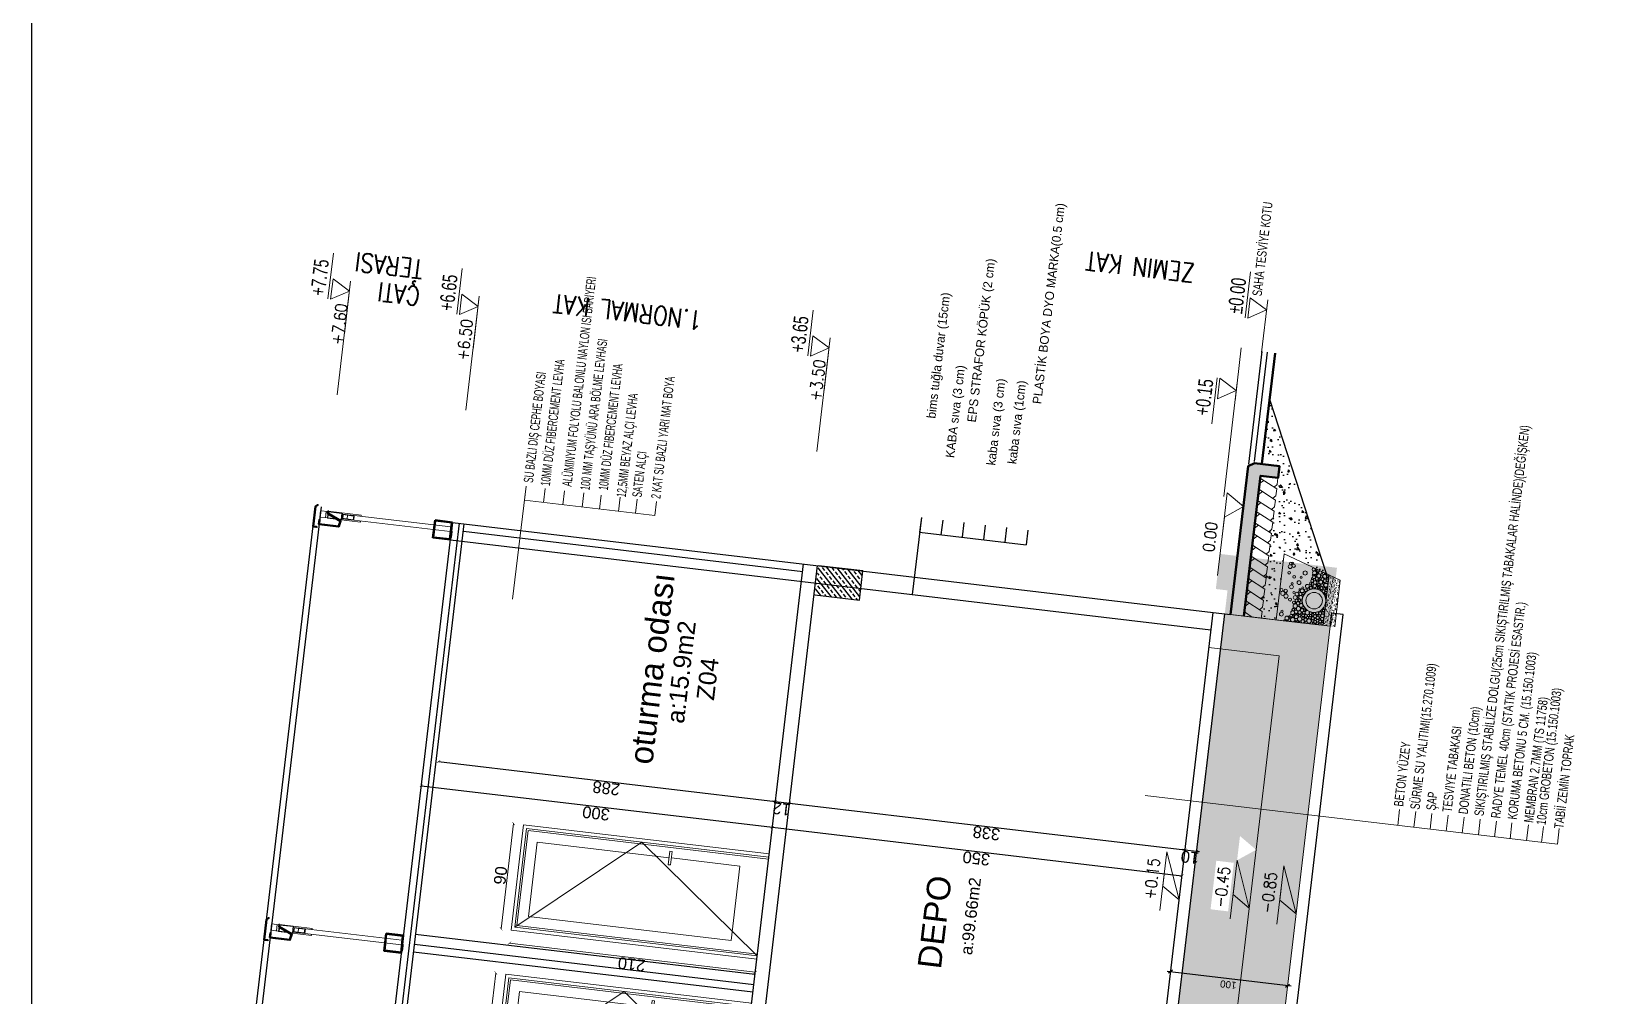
# Model space of a CAD drawing. Header units: centimetres. Extents: x -373760 to 14750, y -122502 to 29584.
# Drawn here: x -342384 to -335725, y -69494 to -65401 of the extents above; entities that cross this region are included whole.
import ezdxf
from ezdxf.enums import TextEntityAlignment as Align

# ---------------------------------------------------------------- set-up
doc = ezdxf.new("R2010")
doc.units = ezdxf.units.CM
for name, color, linetype in [('alan', 7, 'Continuous'), ('ARK_WALL', 1, 'Continuous'), ('CER', 4, 'Continuous'), ('K', 1, 'Continuous'), ('mahal', 7, 'Continuous'), ('Oda', 7, 'Continuous'), ('Standart', 7, 'Continuous'), ('Tarama', 253, 'Continuous'), ('TASYUNU-P', 40, 'Continuous')]:
    doc.layers.add(name, color=color, linetype=linetype)
for name, color, linetype, lineweight in [('BB_Gorunus_020', 32, 'Continuous', 30), ('BB_Yazı_malzeme_DOSEME-Laminat', 7, 'Continuous', 15), ('BB_Yazı_malzeme_DOSEME-Mermer', 30, 'Continuous', 15), ('BLOKAJ', 1, 'Continuous', 9), ('DETAIL2', 1, 'Continuous', 20), ('duvar', 10, 'Continuous', 25), ('kolon tarama', 252, 'Continuous', 20), ('KOT', 3, 'Continuous', 13), ('MAT_FND3', 2, 'Continuous', 30), ('MS KOLON', 1, 'Continuous', 50), ('MS_TAŞIYICI', 1, 'Continuous', 40), ('MS_YAZI K.P. POZ', 120, 'Continuous', 5), ('NESTAVILLA SACLARI', 22, 'Continuous', 15), ('REBAR2', 1, 'Continuous', 20), ('SOIL', 8, 'Continuous', 20), ('T', 8, 'Continuous', 13), ('TF', 252, 'Continuous', 15), ('yazı', 7, 'Continuous', 30)]:
    doc.layers.add(name, color=color, linetype=linetype, lineweight=lineweight)
doc.layers.add('Öçü', color=7, linetype='Continuous', lineweight=18, true_color=0xd1cbad)
doc.styles.add('ARC-01', font='arial.ttf')
doc.styles.add('ARıAL', font='arial.ttf')
doc.styles.add('dddddddddd', font='arial.ttf')
doc.styles.add('POZ', font='romanstw.shx', dxfattribs={"width": 0.8})
doc.styles.get("Standard").update_dxf_attribs({"font": 'arial.ttf'})
doc.styles.add('stastyle', font='')
doc.styles.get('stastyle').set_extended_font_data('RomanSTA')
doc.linetypes.add('BATTING', pattern='A,0.00254,-2.54,[134,ltypeshp.shx,S=2.54,R=0,X=-2.54,Y=0],-5.08,[134,ltypeshp.shx,S=2.54,R=180,X=2.54,Y=0],-2.54', length=10.16254)
doc.dimstyles.new('1 VE 2', dxfattribs={"dimscale": 0, "dimtxt": 6, "dimasz": 3, "dimexe": 0, "dimexo": 0, "dimgap": 2, "dimtad": 1, "dimdec": 0, "dimzin": 0, "dimdsep": 46, "dimtxsty": 'dddddddddd', "dimblk": 'OBLIQUE', "dimcen": 0, "dimdle": 3, "dimadec": 0, "dimazin": 0, "dimtfac": 1, "dimtdec": 0, "dimtix": 1, "dimtmove": 2, "dimatfit": 3, "dimldrblk": 'OBLIQUE', "dimfxl": 0, "dimtolj": 1, "dimtzin": 0, "dimarcsym": 0})
doc.dimstyles.new('aydın ölçü', dxfattribs={"dimtxt": 10, "dimasz": 2.5, "dimexe": 5, "dimexo": 5, "dimtad": 1, "dimdec": 0, "dimtxsty": 'Standard', "dimblk": 'ARCHTICK', "dimcen": 2.5, "dimse1": 1, "dimse2": 1, "dimadec": 0, "dimazin": 0, "dimtfac": 1, "dimtdec": 0, "dimtix": 1, "dimtmove": 0, "dimatfit": 3, "dimfxl": 5, "dimfxlon": 1, "dimarcsym": 0})

# ---------------------------------------------------------------- blocks, each defined once
blk = doc.blocks.new('_ArchTick')
at = {"color": 0, "linetype": 'ByBlock', "const_width": 0.15}
blk.add_lwpolyline([(-0.5, -0.5), (0.5, 0.5)], dxfattribs=at)
blk = doc.blocks.new('*D779')
at = {"layer": 'Defpoints', "color": 0, "transparency": 16777216}
for p in [(-21791.9, -13879.4), (-21791.9, -14167.4), (-21791.9, -14167.4)]:
    blk.add_point(p, dxfattribs=at)
at = {"layer": 'Öçü', "color": 0, "lineweight": -2, "transparency": 16777216}
blk.add_line((-21791.9, -13879.4), (-21791.9, -14167.4), dxfattribs=at)
at = {"layer": 'Öçü', "color": 0, "lineweight": -2, "transparency": 16777216, "xscale": 2.5, "yscale": 2.5, "zscale": 2.5}
for p, rotation in [((-21791.9, -13879.4), 90), ((-21791.9, -14167.4), 270)]:
    blk.add_blockref('_ArchTick', p, dxfattribs=dict(at, rotation=rotation))
at = {"layer": 'Öçü', "color": 0, "transparency": 16777216, "insert": (-21797.6, -14023.4), "char_height": 10, "attachment_point": 5, "rotation": 90}
blk.add_mtext('288', dxfattribs=at)
blk = doc.blocks.new('*D780')
at = {"layer": 'Defpoints', "color": 0, "transparency": 16777216}
for p in [(-21791.9, -14167.4), (-21791.9, -14179.4), (-21791.9, -14179.4)]:
    blk.add_point(p, dxfattribs=at)
at = {"layer": 'Öçü', "color": 0, "lineweight": -2, "transparency": 16777216}
for p, q in [((-21791.9, -14167.4), (-21791.9, -14164.9)), ((-21791.9, -14167.4), (-21791.9, -14179.4)), ((-21791.9, -14179.4), (-21791.9, -14181.9))]:
    blk.add_line(p, q, dxfattribs=at)
at = {"layer": 'Öçü', "color": 0, "lineweight": -2, "transparency": 16777216, "xscale": 2.5, "yscale": 2.5, "zscale": 2.5}
for p, rotation in [((-21791.9, -14167.4), 270), ((-21791.9, -14179.4), 90)]:
    blk.add_blockref('_ArchTick', p, dxfattribs=dict(at, rotation=rotation))
at = {"layer": 'Öçü', "color": 0, "transparency": 16777216, "insert": (-21797.6, -14173.4), "char_height": 10, "attachment_point": 5, "rotation": 90}
blk.add_mtext('12', dxfattribs=at)
blk = doc.blocks.new('*D781')
at = {"layer": 'Defpoints', "color": 0, "transparency": 16777216}
for p in [(-21791.9, -14179.4), (-21791.9, -14517.4), (-21791.9, -14517.4)]:
    blk.add_point(p, dxfattribs=at)
at = {"layer": 'Öçü', "color": 0, "lineweight": -2, "transparency": 16777216}
blk.add_line((-21791.9, -14179.4), (-21791.9, -14517.4), dxfattribs=at)
at = {"layer": 'Öçü', "color": 0, "lineweight": -2, "transparency": 16777216, "xscale": 2.5, "yscale": 2.5, "zscale": 2.5}
for p, rotation in [((-21791.9, -14179.4), 90), ((-21791.9, -14517.4), 270)]:
    blk.add_blockref('_ArchTick', p, dxfattribs=dict(at, rotation=rotation))
at = {"layer": 'Öçü', "color": 0, "transparency": 16777216, "insert": (-21797.6, -14348.4), "char_height": 10, "attachment_point": 5, "rotation": 90}
blk.add_mtext('338', dxfattribs=at)
blk = doc.blocks.new('*D782')
at = {"layer": 'Defpoints', "color": 0, "transparency": 16777216}
for p in [(-21791.9, -14517.4), (-21791.9, -14527.4), (-21791.9, -14527.4)]:
    blk.add_point(p, dxfattribs=at)
at = {"layer": 'Öçü', "color": 0, "lineweight": -2, "transparency": 16777216}
for p, q in [((-21791.9, -14517.4), (-21791.9, -14514.9)), ((-21791.9, -14517.4), (-21791.9, -14527.4)), ((-21791.9, -14527.4), (-21791.9, -14529.9))]:
    blk.add_line(p, q, dxfattribs=at)
at = {"layer": 'Öçü', "color": 0, "lineweight": -2, "transparency": 16777216, "xscale": 2.5, "yscale": 2.5, "zscale": 2.5}
for p, rotation in [((-21791.9, -14517.4), 270), ((-21791.9, -14527.4), 90)]:
    blk.add_blockref('_ArchTick', p, dxfattribs=dict(at, rotation=rotation))
at = {"layer": 'Öçü', "color": 0, "transparency": 16777216, "insert": (-21797.6, -14522.4), "char_height": 10, "attachment_point": 5, "rotation": 90}
blk.add_mtext('10', dxfattribs=at)
blk = doc.blocks.new('*D783')
at = {"layer": 'Defpoints', "color": 0, "transparency": 16777216}
for p in [(-21817.8, -13867.4), (-21814, -14167.4), (-21814, -14167.4)]:
    blk.add_point(p, dxfattribs=at)
at = {"layer": 'Öçü', "color": 0, "lineweight": -2, "transparency": 16777216}
blk.add_line((-21814, -13867.4), (-21814, -14167.4), dxfattribs=at)
at = {"layer": 'Öçü', "color": 0, "lineweight": -2, "transparency": 16777216, "xscale": 2.5, "yscale": 2.5, "zscale": 2.5}
for p, rotation in [((-21814, -13867.4), 90), ((-21814, -14167.4), 270)]:
    blk.add_blockref('_ArchTick', p, dxfattribs=dict(at, rotation=rotation))
at = {"layer": 'Öçü', "color": 0, "transparency": 16777216, "insert": (-21819.8, -14017.4), "char_height": 10, "attachment_point": 5, "rotation": 90}
blk.add_mtext('300', dxfattribs=at)
blk = doc.blocks.new('*D784')
at = {"layer": 'Defpoints', "color": 0, "transparency": 16777216}
for p in [(-21814, -14167.4), (-21814, -14517.4), (-21814, -14517.4)]:
    blk.add_point(p, dxfattribs=at)
at = {"layer": 'Öçü', "color": 0, "lineweight": -2, "transparency": 16777216}
blk.add_line((-21814, -14167.4), (-21814, -14517.4), dxfattribs=at)
at = {"layer": 'Öçü', "color": 0, "lineweight": -2, "transparency": 16777216, "xscale": 2.5, "yscale": 2.5, "zscale": 2.5}
for p, rotation in [((-21814, -14167.4), 90), ((-21814, -14517.4), 270)]:
    blk.add_blockref('_ArchTick', p, dxfattribs=dict(at, rotation=rotation))
at = {"layer": 'Öçü', "color": 0, "transparency": 16777216, "insert": (-21819.8, -14342.4), "char_height": 10, "attachment_point": 5, "rotation": 90}
blk.add_mtext('350', dxfattribs=at)
blk = doc.blocks.new('_Oblique')
at = {"color": 0, "linetype": 'ByBlock', "lineweight": -2}
blk.add_line((-0.5, -0.5), (0.5, 0.5), dxfattribs=at)
blk = doc.blocks.new('*D790')
at = {"layer": 'Defpoints', "color": 0, "linetype": 'Continuous', "transparency": 16777216}
for p in [(-21896, -14517.4), (-21896, -14617.4), (-21896, -14617.4)]:
    blk.add_point(p, dxfattribs=at)
at = {"layer": 'MAT_FND3', "color": 0, "linetype": 'Continuous', "lineweight": -2, "transparency": 16777216}
blk.add_line((-21896, -14514.4), (-21896, -14620.4), dxfattribs=at)
at = {"layer": 'MAT_FND3', "color": 0, "linetype": 'Continuous', "lineweight": -2, "transparency": 16777216, "xscale": 3, "yscale": 3, "zscale": 3}
for p, rotation in [((-21896, -14517.4), 90), ((-21896, -14617.4), 270)]:
    blk.add_blockref('_Oblique', p, dxfattribs=dict(at, rotation=rotation))
at = {"layer": 'MAT_FND3', "color": 0, "linetype": 'Continuous', "lineweight": -2, "transparency": 16777216, "insert": (-21901.1, -14567.4), "char_height": 6, "attachment_point": 5, "rotation": 90, "style": 'dddddddddd'}
blk.add_mtext('\\A1;100', dxfattribs=at)
blk = doc.blocks.new('DRE')
at = {"layer": 'T'}
h = blk.add_hatch(dxfattribs=at)
h.set_pattern_fill('AR-SAND', color=256, scale=1.5, style=0)
h.set_pattern_definition([(37.5, (-27931.5247, -2792.8838), (-0.09449004, 2.89023565), [0, -2.28, 0, -2.55, 0, -2.4375]), (7.5, (-27931.5247, -2792.8838), (2.65466506, 4.2332191), [0, -1.23, 0, -2.055, 0, -0.7875]), (327.5, (-27933.3697, -2792.8838), (4.6712128, 0.00848858), [0, -0.75, 0, -2.7, 0, -3.525]), (317.5, (-27933.3697, -2792.8838), (4.5091899, 1.31651335), [0, -0.375, 0, -1.77, 0, -2.025])])
h.paths.add_polyline_path([(0, 0), (0, 10), (-43.3, 10), (-40, 0)])
for p, q in [((-56.4, 50), (-40, 0)), ((0, 50), (-56.4, 50)), ((-43.3, 10), (0, 10)), ((0, 0), (-40, 0)), ((0, 0), (-10, 0))]:
    blk.add_line(p, q, dxfattribs=at)
for centre, radius in [((-49.5, 41.6), 0.714), ((-49, 43.4), 1.07), ((-47.4, 40.7), 1.43), ((-46.3, 43.6), 1.61), ((-41, 43.8), 1.07), ((-38.1, 39.2), 1.07), ((-32.1, 40.2), 0.892), ((-29.4, 40.4), 1.61), ((-25.5, 44.9), 1.43), ((-25.7, 48.5), 1.25), ((-23, 47.1), 1.78), ((-23.4, 44.5), 0.714), ((-21, 44.1), 1.78), ((-18.5, 40.4), 1.25), ((-8, 46), 0.892), ((-5.3, 46.2), 1.61), ((-4, 39.3), 0.714), ((-2.6, 41.2), 1.61), ((-1.1, 38.9), 1.07), ((-0.7, 42.8), 0.714), ((-0.5, 41.4), 0.432), ((-0.5, 40.4), 0.432), ((-42.4, 30.3), 1.78), ((-38.4, 33.3), 0.892), ((-33.7, 34.5), 1.61), ((-31.4, 27.1), 1.61), ((-29.6, 30.8), 0.892), ((-29.2, 26), 0.892), ((-20, 20), 10), ((-28, 28), 1.25), ((-27.2, 31), 1.61), ((-27.9, 33.1), 0.714), ((-20, 20), 7), ((-26, 33.5), 0.892), ((-26.2, 28.8), 0.714), ((-24.9, 37.8), 0.892), ((-24.9, 29.9), 0.892), ((-24.2, 32.2), 1.25), ((-23.8, 35.1), 1.61), ((-23.3, 30.3), 0.714), ((-22.8, 33.4), 0.432), ((-21.4, 31.6), 1.61), ((-20.8, 36.3), 1.61), ((-21.6, 34), 0.714), ((-20.1, 33.9), 0.714), ((-19.2, 30.7), 0.714), ((-18.8, 32.5), 1.07), ((-18.3, 34.8), 1.25), ((-17.4, 30.9), 1.07), ((-16.4, 36.8), 1.25), ((-16.2, 33.2), 1.43), ((-16.3, 35.1), 0.432), ((-14.7, 30.5), 1.61), ((-13.6, 35.4), 1.78), ((-14.1, 32.8), 0.714), ((-13.1, 28.5), 0.892), ((-11.6, 32.4), 1.78), ((-12.6, 30), 0.432), ((-11.9, 27.3), 0.714), ((-10.7, 29.2), 1.43), ((-10.9, 34.9), 0.714), ((-10.4, 36.7), 1.07), ((-10.5, 26.9), 0.714), ((-8.8, 34), 1.43), ((-8.6, 31.1), 1.43), ((-8.8, 27.5), 1.07), ((-7.7, 36.9), 1.61), ((-8.8, 29.1), 0.432), ((-7.6, 29.1), 0.714), ((-7.7, 26.3), 0.432), ((-6.5, 27.7), 1.07), ((-6.8, 32.3), 0.714), ((-6.7, 34.8), 0.714), ((-6.9, 33.7), 0.432), ((-5.9, 30.6), 1.07), ((-5.6, 35.6), 0.714), ((-4.7, 33.4), 1.61), ((-5.1, 37.8), 1.07), ((-5.1, 29), 0.714), ((-5.4, 26.7), 0.432), ((-4.3, 36.1), 0.714), ((-4, 27.6), 1.07), ((-4.6, 26.3), 0.432), ((-3, 30.4), 1.78), ((-3.7, 37.2), 0.432), ((-2.9, 38.5), 0.714), ((-1.9, 36.1), 1.78), ((-2.1, 33.2), 1.07), ((-1.4, 27.5), 1.43), ((-0.7, 32), 0.714), ((-0.7, 29.6), 0.714), ((-0.7, 30.8), 0.432), ((-0.5, 34.3), 0.432), ((-0.5, 33.3), 0.432), ((-46.3, 23.5), 1.25), ((-46.3, 21.2), 0.714), ((-45.5, 19.7), 0.892), ((-45.5, 22), 0.432), ((-44.3, 17.6), 1.43), ((-45, 21.2), 0.432), ((-43.6, 22.5), 1.61), ((-44.5, 20.6), 0.432), ((-43.8, 14.7), 0.892), ((-43.4, 19.7), 0.714), ((-43.6, 13.1), 0.432), ((-42.5, 15.9), 0.892), ((-41.5, 13.5), 1.61), ((-41.4, 18.6), 1.61), ((-42.4, 20.4), 0.432), ((-41.5, 21.2), 0.714), ((-41.4, 23.5), 0.714), ((-41.5, 22.4), 0.432), ((-40.8, 16.1), 0.892), ((-39.8, 22.4), 1.25), ((-40.5, 20.6), 0.432), ((-39.5, 17.1), 0.714), ((-39, 15), 1.25), ((-38.8, 19.9), 1.25), ((-38.4, 23.8), 0.714), ((-38.1, 18), 0.714), ((-37.6, 13), 1.25), ((-38.3, 16.8), 0.432), ((-37.7, 21.7), 0.892), ((-36.3, 16.3), 1.61), ((-37, 18.9), 0.714), ((-36.4, 23.6), 1.25), ((-37.1, 20.1), 0.432), ((-35.4, 21), 1.43), ((-35.4, 18.7), 0.892), ((-35.6, 13.7), 0.714), ((-34.4, 24.7), 0.892), ((-33.8, 14.8), 1.25), ((-34, 17.5), 0.892), ((-33.9, 22.9), 0.892), ((-34, 19.2), 0.432), ((-32.4, 21), 1.43), ((-32.9, 18.8), 0.714), ((-32.8, 16.5), 0.714), ((-32.5, 24.8), 0.892), ((-32.5, 13.5), 0.714), ((-32.3, 23.1), 0.714), ((-31.3, 15.1), 1.25), ((-31.7, 17.7), 0.714), ((-31, 12.6), 0.892), ((-30.9, 19.2), 0.892), ((-30.5, 24.1), 1.25), ((-30.5, 22), 0.714), ((-30.3, 17.1), 0.714), ((-30.4, 20.6), 0.432), ((-28.9, 13), 1.25), ((-29.4, 15), 0.714), ((-12, 12.7), 0.714), ((-11.4, 25.8), 0.432), ((-9.9, 13.6), 1.25), ((-9.2, 24.6), 1.78), ((-9.7, 16.2), 1.07), ((-9.1, 21.6), 1.07), ((-9.2, 18.3), 0.892), ((-9.4, 19.7), 0.432), ((-7.9, 19.7), 0.892), ((-7.8, 14.1), 0.892), ((-7.8, 15.7), 0.714), ((-6.9, 17.7), 1.25), ((-7, 21.5), 0.892), ((-6.9, 23.3), 0.892), ((-6.4, 25.5), 1.07), ((-5.9, 15.3), 1.25), ((-6.4, 13.2), 0.714), ((-6.6, 20.2), 0.432), ((-5, 19.4), 1.25), ((-5.2, 21.8), 1.07), ((-5, 23.8), 0.892), ((-4.9, 13.4), 0.714), ((-4.9, 25.2), 0.432), ((-4.3, 17), 0.892), ((-3.4, 15.1), 1.07), ((-3.1, 25.3), 1.25), ((-2.4, 22.2), 1.78), ((-3, 12.8), 1.25), ((-2.7, 19.2), 1.07), ((-2.2, 17), 1.07), ((-1.2, 15.1), 1.07), ((-0.9, 24.6), 0.892), ((-0.9, 20.1), 0.892), ((-0.8, 12.9), 0.892), ((-0.8, 18.3), 0.714), ((-0.5, 16.6), 0.432), ((-43, 11.5), 0.714), ((-41.7, 10.9), 0.714), ((-40.2, 10.9), 0.714), ((-39.5, 12.3), 0.714), ((-38.5, 10.9), 0.892), ((-36.5, 11), 0.892), ((-34.1, 11.6), 1.61), ((-31.6, 10.9), 0.714), ((-29.8, 10.9), 0.892), ((-27.9, 11), 0.892), ((-27.1, 12.4), 0.432), ((-26.6, 11.4), 0.432), ((-25.6, 10.8), 0.714), ((-24.4, 10.5), 0.432), ((-14.3, 10.7), 0.714), ((-12.6, 11), 0.892), ((-10.5, 11.2), 1.07), ((-8, 11.5), 1.43), ((-5.3, 11.4), 1.25), ((-3.3, 10.7), 0.714), ((-1.6, 11), 0.892)]:
    blk.add_circle(centre, radius, dxfattribs=at)
blk = doc.blocks.new('KOT3')
at = {"layer": 'KOT'}
for p, q in [((-8.7, 17.3), (30.4, 17.3)), ((-36.4, 0), (8.7, 0))]:
    blk.add_line(p, q, dxfattribs=at)
blk.add_lwpolyline([(8.7, 15), (-8.7, 15), (0, 0)], close=True, dxfattribs=at)
at = {"layer": 'KOT', "color": 7, "style": 'ARıAL', "width": 0.7}
blk.add_attdef('KOT', text='', height=12.5, dxfattribs=at).set_placement((-0.3, 16.5), align=Align.BOTTOM_LEFT)
blk = doc.blocks.new('*D37')
at = {"layer": 'Defpoints', "color": 0, "transparency": 16777216}
for p in [(3422, 311.4), (3332, 302.9), (3422, 302.9)]:
    blk.add_point(p, dxfattribs=at)
at = {"layer": 'Öçü', "color": 0, "lineweight": -2, "transparency": 16777216}
blk.add_line((3332, 311.4), (3422, 311.4), dxfattribs=at)
at = {"layer": 'Öçü', "color": 0, "lineweight": -2, "transparency": 16777216, "xscale": 2.5, "yscale": 2.5, "zscale": 2.5, "rotation": 180}
blk.add_blockref('_ArchTick', (3332, 311.4), dxfattribs=at)
at = {"layer": 'Öçü', "color": 0, "lineweight": -2, "transparency": 16777216, "xscale": 2.5, "yscale": 2.5, "zscale": 2.5}
blk.add_blockref('_ArchTick', (3422, 311.4), dxfattribs=at)
at = {"layer": 'Öçü', "color": 0, "transparency": 16777216, "insert": (3377, 317.2), "char_height": 10, "attachment_point": 5}
blk.add_mtext('90', dxfattribs=at)
blk = doc.blocks.new('*D38')
at = {"layer": 'Defpoints', "color": 0, "transparency": 16777216}
for p in [(3332, 302.9), (3320.9, 92.9), (3332, 92.9)]:
    blk.add_point(p, dxfattribs=at)
at = {"layer": 'Öçü', "color": 0, "lineweight": -2, "transparency": 16777216}
blk.add_line((3320.9, 302.9), (3320.9, 92.9), dxfattribs=at)
at = {"layer": 'Öçü', "color": 0, "lineweight": -2, "transparency": 16777216, "xscale": 2.5, "yscale": 2.5, "zscale": 2.5}
for p, rotation in [((3320.9, 302.9), 90), ((3320.9, 92.9), 270)]:
    blk.add_blockref('_ArchTick', p, dxfattribs=dict(at, rotation=rotation))
at = {"layer": 'Öçü', "color": 0, "transparency": 16777216, "insert": (3315.2, 197.9), "char_height": 10, "attachment_point": 5, "rotation": 90}
blk.add_mtext('210', dxfattribs=at)
blk = doc.blocks.new('SRTHTYHY')
at = {"layer": 'BB_Yazı_malzeme_DOSEME-Mermer'}
for p, q in [((-1049199.7, -8391828.8, 88.2), (-1049296.4, -8391828.8, -785.3)), ((-1049199.7, -8391828.8), (-1049211.7, -8391828.8)), ((-1049199.7, -8391828.8), (-1049211.7, -8391828.8)), ((-1049211.7, -8391940.2), (-1049211.7, -8391828.8, 88.2)), ((-1049199.7, -8391845.3), (-1049211.7, -8391845.3)), ((-1049199.7, -8391861.8), (-1049211.7, -8391861.8)), ((-1049199.7, -8391878.3), (-1049211.7, -8391878.3)), ((-1049199.7, -8391893), (-1049211.7, -8391893)), ((-1049199.7, -8391909.4), (-1049211.7, -8391909.4)), ((-1049199.7, -8391923.7), (-1049211.7, -8391923.7)), ((-1049199.7, -8391940.2), (-1049211.7, -8391940.2))]:
    blk.add_line(p, q, dxfattribs=at)
at = {"layer": 'BB_Yazı_malzeme_DOSEME-Mermer', "style": 'ARC-01', "width": 0.6}
for s, p in [('SU BAZLI DIŞ CEPHE BOYASI', (-1049196.5, -8391834.3)), ('10MM DÜZ FIBERCEMENT LEVHA ', (-1049197.5, -8391848.9)), ('ALÜMINYUM FOLYOLU BALONLU NAYLON ISI BARIYERI ', (-1049195.8, -8391867.2)), ('100 MM TAŞYÜNÜ ARA BÖLME LEVHASI ', (-1049197.2, -8391882.8)), ('10MM DÜZ FIBERCEMENT LEVHA ', (-1049195.4, -8391898.2)), ('12,5MM BEYAZ ALÇI LEVHA', (-1049199.5, -8391914)), ('SATEN ALÇI', (-1049197.9, -8391927.3)), (' 2 KAT SU BAZLI YARI MAT BOYA', (-1049199.1, -8391943.3))]:
    blk.add_text(s, height=8, dxfattribs=at).set_placement(p)
blk = doc.blocks.new('gfhfghfghfg')
for p, q in [((-45, 0), (45, 0)), ((-45, -210), (-45, 0)), ((45, 0), (45, -210)), ((-42.1, -2.9), (42.1, -2.9)), ((-42.1, -210), (-42.1, -2.9)), ((-40.6, -4.4), (40.6, -4.4)), ((-40.6, -210), (-40.6, -4.4)), ((-31.8, -13.2), (31.8, -13.2)), ((-31.8, -186.5), (-31.8, -13.2)), ((31.8, -13.2), (31.8, -126)), ((40.6, -4.4), (40.6, -210)), ((42.1, -2.9), (42.1, -210)), ((37.3, -126), (25.8, -126)), ((25.8, -128), (25.8, -126)), ((37.3, -128), (25.8, -128)), ((31.8, -128), (31.8, -186.5)), ((37.3, -128), (37.3, -126)), ((31.8, -186.5), (-31.8, -186.5)), ((45, -210), (-45, -210))]:
    blk.add_line(p, q)
at = {"color": 8}
for p, q in [((-42.1, -2.9), (42.1, -101.5)), ((42.1, -101.5), (-42.1, -210))]:
    blk.add_line(p, q, dxfattribs=at)
at = {"layer": 'Öçü'}
dim = blk.add_linear_dim(base=(45, 8.5), p1=(-45, 0), p2=(45, 0), dimstyle='aydın ölçü', dxfattribs=at)
dim.commit()
dim.dimension.update_dxf_attribs({"geometry": '*D37', "text_midpoint": (0, 14.2), "insert": (-3377, -302.9)})
dim = blk.add_linear_dim(base=(-56.1, -210), p1=(-45, 0), p2=(-45, -210), angle=90, dimstyle='aydın ölçü', dxfattribs=at)
dim.commit()
dim.dimension.update_dxf_attribs({"geometry": '*D38', "text_midpoint": (-61.8, -105), "insert": (-3377, -302.9)})
blk = doc.blocks.new('GFHFGHGFGHF')
at = {"layer": 'kolon tarama'}
h = blk.add_hatch(color=256, dxfattribs=at)
h.paths.add_polyline_path([(585, -5), (510, -5), (510, -16.4), (585, -16.4)])
h.paths.add_polyline_path([(639.9, -10), (636.9, -5), (585, -5), (585, -16.4), (629.9, -16.4), (629.9, -31.3), (630, -31.3), (639.9, -31.4)])
blk.add_hatch(color=256, dxfattribs=at).paths.add_polyline_path([(629.9, -5), (636.9, -5), (639.9, -10), (639.9, -31.4), (629.9, -31.4)])
at = {"layer": 'SOIL'}
h = blk.add_hatch(dxfattribs=at)
h.set_pattern_fill('ANSI36', color=256, scale=50, angle=-90)
h.set_pattern_definition([(315, (3661.746, -1177.532), (12.153398, -3.314563), [15.625, -3.125, 0, -3.125])])
h.paths.add_polyline_path([(-30, -50), (-650, -50), (-650, 10), (-680, 10), (-680, -90), (560, -90), (560, -50), (560, 10), (530, 10), (530, -50), (0, -50), (0, -50), (-30, -50)])
h = blk.add_hatch(dxfattribs=at)
h.set_pattern_fill('AR-CONC', color=256, scale=5, angle=-90)
h.set_pattern_definition([(320, (3661.746, -5179.84), (-3.13761, -35.86301), [3.75, -41.25]), (265, (3661.746, -5179.84), (37.6096, 6.93757), [3, -33]), (10.45144, (3661.485, -5182.83), (34.472, -28.92544), [3.187, -35.0571]), (316.1842, (3671.746, -5179.84), (-8.27596, -53.36207), [5.625, -61.875]), (6.6356, (3671.057, -5184.287), (48.70593, -46.7331), [4.7805, -52.5857]), (261.1842, (3671.746, -5179.84), (48.70593, -46.7331), [4.5, -49.5]), (291, (3669.246, -5184.84), (-20.13094, -29.84535), [3.75, -41.25]), (236, (3669.246, -5184.84), (36.2575, -12.16577), [3, -33]), (341.45144, (3667.57, -5187.328), (16.12656, -42.01112), [3.187, -35.0571]), (307.5, (3661.746, -5179.84), (16.644693, -0.607993), [0, -32.6, 0, -33.5, 0, -33.125]), (277.5, (3661.746, -5179.84), (19.720586, -13.153477), [0, -19.1, 0, -31.85, 0, -12.625]), (237.5, (3661.746, -5168.69), (-1.127744, -26.691122), [0, -12.5, 0, -39, 0, -51.75]), (227.5, (3661.746, -5163.69), (5.00525, -29.15931), [0, -16.25, 0, -25.9, 0, -36.75])])
h.paths.add_polyline_path([(314.2, -50), (303.5, -35), (324.2, -35), (314.2, -50), (530, -50), (530, 0), (0, 0), (0, -50)])
h.paths.add_polyline_path([(-30, -50), (0, -50), (0, 0), (-60, 0), (-60, -50)])
h.paths.add_polyline_path([(-60, -50), (-60, 0), (-410.2, 0), (-410.2, -50), (-369.6, -50), (-379.6, -35), (-358.9, -35), (-369.6, -50)])
h.paths.add_polyline_path([(-410.2, -50), (-410.2, 0), (-650, 0), (-650, -50)])
h.paths.add_polyline_path([(259.5, -32.5), (301, -32.5), (301, -17.5), (259.5, -17.5)], flags=16)
h.paths.add_polyline_path([(-356.4, -32.5), (-314.9, -32.5), (-314.9, -17.5), (-356.4, -17.5)], flags=16)
at = {"layer": 'Tarama'}
h = blk.add_hatch(dxfattribs=at)
h.set_pattern_fill('ANSI33', color=256)
h.set_pattern_definition([(45, (-1330.8184, -3928.778), (-4.490128, 4.490128), []), (45, (-1326.328, -3928.778), (-4.490128, 4.490128), [3.175, -1.5875])])
h.paths.add_polyline_path([(505, 347.3), (485, 347.3), (485, 309.3), (505, 309.3)])
h.paths.add_polyline_path([(510, 347.3), (505, 347.3), (505, 309.3), (510, 309.3)])
at = {"layer": 'Tarama', "ltscale": 0.25}
h = blk.add_hatch(dxfattribs=at)
h.set_pattern_fill('AR-CONC', color=252, scale=0.1, angle=180, style=0)
h.set_pattern_definition([(230, (-4744.785, 9139.725), (-18.218467, 1.593909), [1.905, -20.955]), (175, (-4744.785, 9139.725), (3.524342, -19.105685), [1.524, -16.76406]), (280.45144, (-4746.303, 9139.858), (-14.694125, -17.511775), [1.619, -17.809024]), (226.1842, (-4744.785, 9134.645), (-27.107904, 4.204233), [2.8575, -31.4325]), (276.63556, (-4747.044, 9134.995), (-23.740413, -24.74261), [2.4285, -26.71356]), (171.18415, (-4744.785, 9134.645), (-23.74041, -24.74261), [2.286, -25.14597]), (201, (-4747.325, 9135.915), (-15.16144, 10.22652), [1.905, -20.955]), (146, (-4747.325, 9135.915), (-6.180203, -18.418797), [1.524, -16.764]), (251.45144, (-4748.589, 9136.767), (-21.341642, -8.192277), [1.619, -17.808994]), (217.5, (-4744.785, 9139.725), (-0.3088603, -8.455504), [0, -16.5608, 0, -17.018, 0, -16.8275]), (187.5, (-4744.785, 9139.725), (-6.681966, -10.0180575), [0, -9.7028, 0, -16.1798, 0, -6.4135]), (147.5, (-4739.121, 9139.725), (-13.5590595, 0.5728744), [0, -6.35, 0, -19.812, 0, -26.289]), (137.5, (-4736.581, 9139.725), (-14.812918, -2.542649), [0, -8.255, 0, -13.1572, 0, -18.669])])
h.paths.add_polyline_path([(566.4, -44), (510, -44), (510, -31.3), (515.6, -31.3), (516.8, -28.9), (519.3, -31.3), (525.2, -31.3), (526.4, -28.9), (528.8, -31.3), (534.7, -31.3), (535.9, -28.9), (538.3, -31.3), (544.2, -31.3), (545.4, -28.9), (547.9, -31.3), (553.7, -31.3), (555, -28.9), (557.4, -31.3), (563.3, -31.3), (564.5, -28.9), (566.9, -31.3), (572.8, -31.3), (574, -28.9), (576.5, -31.3), (582.3, -31.3), (583.6, -28.9), (586, -31.3), (591.9, -31.3), (593.1, -28.9), (595.5, -31.3), (601.4, -31.3), (602.6, -28.9), (605.1, -31.3), (610.9, -31.3), (612.2, -28.9), (614.6, -31.3), (620.5, -31.3), (621.7, -28.9), (624.1, -31.3), (629.9, -31.3), (629.9, -31.4), (639.9, -31.4), (639.9, -16.4), (695.5, -16.4), (554.2, -81.4)])
at = {"layer": 'ARK_WALL'}
for points in [[(141.7, 660, 0.1), (142, 659.5, 0.1), (143.8, 660, 0.1), (143.6, 659.5, 0.1)], [(143.6, 659.5, 0.1), (143.9, 659, 0.1), (143.8, 660, 0.1), (144.1, 659.5, 0.1)], [(143.9, 659, 0.1), (149.5, 659, 0.1), (144.1, 659.5, 0.1), (149.3, 659.5, 0.1)], [(149.5, 659, 0.1), (149.8, 659.5, 0.1), (149.3, 659.5, 0.1), (149.7, 660, 0.1)], [(149.8, 659.5, 0.1), (151.3, 659.5, 0.1), (149.7, 660, 0.1), (151.7, 660, 0.1)], [(494.9, 660), (495.2, 659.5), (497, 660), (496.8, 659.5)], [(496.8, 659.5), (497.1, 659), (497, 660), (497.3, 659.5)], [(497.1, 659), (502.7, 659), (497.3, 659.5), (502.5, 659.5)], [(502.7, 659), (503, 659.5), (502.5, 659.5), (502.9, 660)], [(503, 659.5), (504.5, 659.5), (502.9, 660), (504.9, 660)]]:
    blk.add_solid(points, dxfattribs=at)
at = {"layer": 'BB_Gorunus_020'}
blk.add_line((734.7, -5), (638.5, -5), dxfattribs=at)
blk.add_lwpolyline([(641.3, -10), (734.7, -10)], dxfattribs=at)
at = {"layer": 'BB_Yazı_malzeme_DOSEME-Laminat'}
for p, q in [((348.9, -303.4), (348.9, 49.1)), ((348.9, -166.9), (362.4, -166.9)), ((348.9, -180.7), (362.4, -180.7)), ((348.9, -194.5), (362.4, -194.5)), ((348.9, -208.3), (362.4, -208.3)), ((348.9, -222.1), (362.4, -222.1)), ((348.9, -235.9), (362.4, -235.9)), ((348.9, -249.7), (362.4, -249.7)), ((348.9, -262.9), (362.4, -262.9)), ((348.9, -277.1), (362.4, -277.1)), ((348.9, -289.9), (362.4, -289.9)), ((348.9, -303.4), (362.4, -303.4))]:
    blk.add_line(p, q, dxfattribs=at)
at = {"layer": 'BLOKAJ'}
for p, q in [((513.5, -16.4), (510, -23.5)), ((523.1, -16.4), (515.6, -31.3)), ((523.1, -16.4), (515.6, -31.3)), ((518.4, -16.4), (521.5, -19.5)), ((532.6, -16.4), (525.2, -31.3)), ((532.6, -16.4), (525.2, -31.3)), ((527.9, -16.4), (531, -19.5)), ((542.1, -16.4), (534.7, -31.3)), ((542.1, -16.4), (534.7, -31.3)), ((537.4, -16.4), (540.6, -19.5)), ((551.7, -16.4), (544.2, -31.3)), ((551.7, -16.4), (544.2, -31.3)), ((547, -16.4), (550.1, -19.5)), ((561.2, -16.4), (553.7, -31.3)), ((561.2, -16.4), (553.7, -31.3)), ((556.5, -16.4), (559.6, -19.5)), ((570.7, -16.4), (563.3, -31.3)), ((570.7, -16.4), (563.3, -31.3)), ((566, -16.4), (569.2, -19.5)), ((580.3, -16.4), (572.8, -31.3)), ((580.3, -16.4), (572.8, -31.3)), ((575.6, -16.4), (578.7, -19.5)), ((589.8, -16.4), (582.3, -31.3)), ((589.8, -16.4), (582.3, -31.3)), ((585.1, -16.4), (588.2, -19.5)), ((599.3, -16.4), (591.9, -31.3)), ((594.6, -16.4), (597.8, -19.5)), ((608.9, -16.4), (601.4, -31.3)), ((604.1, -16.4), (607.3, -19.5)), ((618.4, -16.4), (610.9, -31.3)), ((613.7, -16.4), (616.8, -19.5)), ((627.9, -16.4), (620.5, -31.3)), ((623.2, -16.4), (626.3, -19.5)), ((509.7, -31.3), (515.6, -31.3)), ((519.3, -31.3), (516.8, -28.9)), ((519.3, -31.3), (525.2, -31.3)), ((528.8, -31.3), (526.4, -28.9)), ((528.8, -31.3), (534.7, -31.3)), ((538.3, -31.3), (535.9, -28.9)), ((538.3, -31.3), (544.2, -31.3)), ((547.9, -31.3), (545.4, -28.9)), ((547.9, -31.3), (553.7, -31.3)), ((557.4, -31.3), (555, -28.9)), ((557.4, -31.3), (563.3, -31.3)), ((566.9, -31.3), (564.5, -28.9)), ((566.9, -31.3), (572.8, -31.3)), ((576.5, -31.3), (574, -28.9)), ((576.5, -31.3), (582.3, -31.3)), ((586, -31.3), (583.6, -28.9)), ((586, -31.3), (591.9, -31.3)), ((595.5, -31.3), (593.1, -28.9)), ((595.5, -31.3), (601.4, -31.3)), ((605.1, -31.3), (602.6, -28.9)), ((605.1, -31.3), (610.9, -31.3)), ((614.6, -31.3), (612.2, -28.9)), ((614.6, -31.3), (620.5, -31.3)), ((624.1, -31.3), (621.7, -28.9)), ((624.1, -31.3), (630, -31.3))]:
    blk.add_line(p, q, dxfattribs=at)
at = {"layer": 'DETAIL2', "color": 1}
for p, q in [((303.5, 25), (253.5, 25)), ((274.2, 25), (264.2, 10)), ((303.5, 25), (264.2, 10)), ((284.2, 25), (274.2, 25)), ((591.5, 10), (541.5, 10)), ((572.2, 10), (612.2, 10)), ((591.5, 10), (602.2, -5)), ((612.2, 10), (602.2, -5)), ((303.5, -35), (253.5, -35)), ((274.2, -35), (264.2, -50)), ((303.5, -35), (264.2, -50)), ((284.2, -35), (274.2, -35)), ((303.5, -75), (253.5, -75)), ((274.2, -75), (264.2, -90)), ((303.5, -75), (264.2, -90)), ((284.2, -75), (274.2, -75))]:
    blk.add_line(p, q, dxfattribs=at)
at = {"layer": 'duvar'}
for p, q in [((-650, 777.1, 0.1), (510, 777.1, 0.1)), ((-650, 772.1, 0.1), (510, 772.1, 0.1)), ((-650, 660), (510, 660)), ((495, 660), (495, 10)), ((510, 660), (510, 10)), ((-650, 650), (510, 650)), ((144, 360), (144, 650)), ((159, 360), (159, 650)), ((-115, 360), (510, 360)), ((-115, 348), (510, 348)), ((-650, 10), (510, 10)), ((-650, 0), (510, 0))]:
    blk.add_line(p, q, dxfattribs=at)
blk.add_lwpolyline([(485, 347.3), (485, 309.3), (510, 309.3), (510, 347.3)], dxfattribs=at)
at = {"layer": 'K', "linetype": 'Continuous', "lineweight": 5, "elevation": 0.1}
for points in [[(147.8, 737.7), (147.8, 765.9)], [(147.8, 765.9), (153.8, 765.9)], [(148.1, 772.5), (153.5, 772.5)], [(148.1, 765.9), (148.1, 772.5)], [(148.1, 767.7), (153.5, 767.7)], [(148.2, 754.1), (148.2, 765.5)], [(148.2, 765.5), (153.4, 765.5)], [(153.4, 754.1), (153.4, 765.5)], [(153.5, 765.9), (153.5, 772.5)], [(153.8, 737.7), (153.8, 765.9)], [(147.8, 753.7), (153.8, 753.7)], [(148.2, 754.1), (153.4, 754.1)], [(148.8, 743.5), (148.8, 753.7)], [(148.8, 753.7), (149.2, 753.7)], [(149.2, 744), (149.2, 753.7)], [(149.2, 752.9), (152.4, 752.9)], [(149.2, 749.3), (152.4, 749.3)], [(152.3, 744), (152.4, 749.3)], [(152.4, 744), (152.4, 753.7)], [(152.4, 753.7), (152.8, 753.7)], [(152.8, 743.5), (152.8, 753.7)], [(147.8, 737.7), (148.8, 737.7)], [(148.8, 661), (148.8, 743.5)], [(148.8, 743.5), (152.8, 743.5)], [(149.2, 744), (152.4, 744)], [(152.8, 661), (152.8, 743.5)], [(152.8, 737.7), (153.8, 737.7)], [(147.8, 661), (153.8, 661)], [(148.2, 660.6), (153.4, 660.6)]]:
    blk.add_lwpolyline(points, dxfattribs=at)
at = {"layer": 'K', "linetype": 'Continuous', "lineweight": 5}
for points in [[(501, 737.7), (501, 765.9)], [(501, 765.9), (507, 765.9)], [(501.3, 772.5), (506.7, 772.5)], [(501.3, 765.9), (501.3, 772.5)], [(501.3, 767.7), (506.7, 767.7)], [(501.4, 754.1), (501.4, 765.5)], [(501.4, 765.5), (506.6, 765.5)], [(506.6, 754.1), (506.6, 765.5)], [(506.7, 765.9), (506.7, 772.5)], [(507, 737.7), (507, 765.9)], [(501, 753.7), (507, 753.7)], [(501.4, 754.1), (506.6, 754.1)], [(502, 743.5), (502, 753.7)], [(502, 753.7), (502.4, 753.7)], [(502.4, 744), (502.4, 753.7)], [(502.4, 752.9), (505.6, 752.9)], [(502.4, 749.3), (505.6, 749.3)], [(505.5, 744), (505.6, 749.3)], [(505.6, 744), (505.6, 753.7)], [(505.6, 753.7), (506, 753.7)], [(506, 743.5), (506, 753.7)], [(501, 737.7), (502, 737.7)], [(502, 661), (502, 743.5)], [(502, 743.5), (506, 743.5)], [(502.4, 744), (505.6, 744)], [(506, 661), (506, 743.5)], [(506, 737.7), (507, 737.7)], [(501, 661), (507, 661)], [(501.4, 660.6), (506.6, 660.6)], [(510, -35), (510, -5)]]:
    blk.add_lwpolyline(points, dxfattribs=at)
at = {"layer": 'MAT_FND3', "linetype": 'Continuous'}
blk.add_line((510, 10), (510, -5), dxfattribs=at)
blk.add_lwpolyline([(-650, -90), (-660, -90), (-660, -100), (521.2, -100), (521.2, -90), (510, -90)], dxfattribs=at)
at = {"layer": 'MS KOLON'}
blk.add_line((640, -16.4), (734.7, -16.4), dxfattribs=at)
blk.add_lwpolyline([(510, -16.4), (629.9, -16.4), (629.9, -31.4), (639.9, -31.4), (639.9, -10), (636.9, -5), (510, -5)], dxfattribs=at)
at = {"layer": 'MS_TAŞIYICI', "elevation": 0.1}
for points in [[(141.8, 675), (156.8, 675)], [(141.8, 660), (141.8, 675)], [(142.3, 660.5), (142.3, 674.5)], [(142.3, 674.5), (156.3, 674.5)], [(156.3, 660.5), (156.3, 674.5)], [(156.8, 660), (156.8, 675)], [(141.8, 660), (156.8, 660)], [(142.3, 660.5), (156.3, 660.5)]]:
    blk.add_lwpolyline(points, dxfattribs=at)
at = {"layer": 'MS_TAŞIYICI'}
for points in [[(495, 675), (510, 675)], [(495, 660), (495, 675)], [(495.5, 660.5), (495.5, 674.5)], [(495.5, 674.5), (509.5, 674.5)], [(509.5, 660.5), (509.5, 674.5)], [(510, 660), (510, 675)], [(495, 660), (510, 660)], [(495.5, 660.5), (509.5, 660.5)]]:
    blk.add_lwpolyline(points, dxfattribs=at)
at = {"layer": 'MS_YAZI K.P. POZ', "ltscale": 5}
for p, q in [((703.3, 770), (606, 770)), ((703.3, 660), (606, 660)), ((703.3, 360), (606, 360)), ((706.1, 12.6), (608.8, 12.6))]:
    blk.add_line(p, q, dxfattribs=at)
at = {"layer": 'NESTAVILLA SACLARI', "lineweight": 40}
for points, elevation in [([(139.1, 773.8), (139.1, 773.8), (139.4, 774.1), (139.4, 777.1), (156.6, 777.1), (158.4, 775.4), (158.3, 775.3), (156.6, 777.1), (139.5, 777.1), (139.5, 774.1), (139.1, 773.8)], 0.2), ([(492.3, 773.8), (492.3, 773.8), (492.6, 774.1), (492.6, 777.1), (509.8, 777.1), (511.5, 775.4), (511.5, 775.3), (509.8, 777.1), (492.7, 777.1), (492.7, 774.1), (492.3, 773.8)], 0.1)]:
    blk.add_lwpolyline(points, dxfattribs=dict(at, elevation=elevation))
at = {"layer": 'NESTAVILLA SACLARI', "lineweight": 50, "elevation": 0.1}
blk.add_lwpolyline([(153.9, 765.8), (151.9, 765.8), (146.9, 754.5), (141.9, 755.5), (141.9, 772.5), (145.9, 772.5), (145.9, 772.4), (142, 772.4), (142, 755.6), (146.9, 754.6), (151.8, 765.9), (153.9, 765.9), (153.9, 765.8)], dxfattribs=at)
at = {"layer": 'NESTAVILLA SACLARI', "lineweight": 50}
blk.add_lwpolyline([(507.1, 765.8), (505.1, 765.8), (500.1, 754.5), (495.1, 755.5), (495.1, 772.5), (499.1, 772.5), (499.1, 772.4), (495.2, 772.4), (495.2, 755.6), (500, 754.6), (505, 765.9), (507.1, 765.9), (507.1, 765.8)], dxfattribs=at)
at = {"layer": 'REBAR2', "color": 6}
for p, q in [((510, 10), (-650, 10)), ((480, 0), (-620, 0)), ((480, 10), (480, -50)), ((480, 10), (510, 10)), ((510, 10), (510, -50)), ((510, 10), (510, -90)), ((510, 10), (510, -50)), ((480, -50), (0, -50)), ((510, -50), (510, -50)), ((510, -90), (510, -50)), ((510, -50), (510, -50)), ((510, -90), (510, -50)), ((510, -90), (-650, -90))]:
    blk.add_line(p, q, dxfattribs=at)
at = {"layer": 'Standart'}
for p, q in [((560.9, 265.3), (495, 265.3)), ((548.3, 265.3), (548.3, 174.4)), ((560.9, 265.3), (548.3, 265.3)), ((560.9, 247.1), (548.3, 247.1)), ((560.9, 228.9), (548.3, 228.9)), ((560.9, 210.7), (548.3, 210.7)), ((560.9, 192.5), (548.3, 192.5)), ((560.9, 174.4), (548.3, 174.4))]:
    blk.add_line(p, q, dxfattribs=at)
at = {"layer": 'Tarama', "ltscale": 0.25}
blk.add_line((695.5, -16.4), (554.2, -81.4), dxfattribs=at)
at = {"layer": 'TASYUNU-P', "linetype": 'BATTING', "lineweight": -2, "ltscale": 0.45}
for p, q in [((-650, 654.1), (510, 654.1)), ((150.6, 650), (150.6, 360)), ((503.6, 650), (503.6, 360))]:
    blk.add_line(p, q, dxfattribs=at)
blk.add_blockref('SRTHTYHY', (1049747.6, 8392430.5, 785.3))
at = {"layer": 'KOT'}
ref = blk.add_blockref('KOT3', (699.3, 12.6), dxfattribs=dict(at, xscale=-1))
ref.add_attrib('KOT', '+0.15', dxfattribs={"layer": 'yazı', "height": 12.5, "style": 'ARıAL', "width": 0.7}).set_placement((675.1, 29.1), align=Align.BOTTOM_LEFT)
at = {"layer": 'MS_YAZI K.P. POZ', "ltscale": 5}
ref = blk.add_blockref('KOT3', (694.6, 770), dxfattribs=at)
ref.add_attrib('KOT', '+7.75', dxfattribs={"layer": 'yazı', "height": 12.5, "style": 'ARıAL', "width": 0.7}).set_placement((687.8, 786.5), align=Align.BOTTOM_LEFT)
ref = blk.add_blockref('KOT3', (694.6, 660), dxfattribs=at)
ref.add_attrib('KOT', '+6.65', dxfattribs={"layer": 'yazı', "height": 12.5, "style": 'ARıAL', "width": 0.7}).set_placement((687.8, 676.5), align=Align.BOTTOM_LEFT)
ref = blk.add_blockref('KOT3', (694.6, 360), dxfattribs=at)
ref.add_attrib('KOT', '+3.65', dxfattribs={"layer": 'yazı', "height": 12.5, "style": 'ARıAL', "width": 0.7}).set_placement((687.8, 376.5), align=Align.BOTTOM_LEFT)
ref = blk.add_blockref('KOT3', (770.3, -5), dxfattribs=at)
ref.add_attrib('KOT', '%%P0.00', dxfattribs={"layer": 'yazı', "height": 12.5, "style": 'ARıAL', "width": 0.7}).set_placement((764.1, 11.5), align=Align.BOTTOM_LEFT)
at = {"layer": 'TF', "xscale": -1}
blk.add_blockref('DRE', (510, -94), dxfattribs=at)
at = {"layer": 'Öçü'}
for p in [(89.5, 570), (217.2, 570)]:
    blk.add_blockref('gfhfghfghfg', p, dxfattribs=at)
at = {"char_height": 7.5, "width": 401.611, "attachment_point": 3}
for s, insert in [('{\\fBankGothic Lt BT|b0|i0|c162|p34;bims tuğla duvar (15cm)}', (753, 270.9)), ('{\\fBankGothic Lt BT|b0|i0|c162|p34;KABA sıva (3 cm)}', (693.2, 251.1)), ('{\\fBankGothic Lt BT|b0|i0|c162|p34;\\PEPS STRAFOR KÖPÜK (2 cm)}', (786.1, 248.9)), ('{\\fBankGothic Lt BT|b0|i0|c162|p34;kaba sıva (3 cm)}', (686, 215.7)), ('{\\fBankGothic Lt BT|b0|i0|c162|p34;kaba sıva (1cm)}', (686.4, 198.1)), ('{\\fBankGothic Lt BT|b0|i0|c162|p34;PLASTİK BOYA DYO MARKA(0.5 cm)}', (839.8, 183.1))]:
    blk.add_mtext(s, dxfattribs=dict(at, insert=insert))
at = {"layer": 'alan', "lineweight": -2, "ltscale": 0.5}
blk.add_text('a:15.9m2', height=15, dxfattribs=at).set_placement((406.7, 444.9), align=Align.CENTER)
at = {"layer": 'alan'}
blk.add_text('a:99.66m2', height=10, dxfattribs=at).set_placement((229.8, 179), align=Align.CENTER)
at = {"layer": 'BB_Yazı_malzeme_DOSEME-Laminat', "style": 'ARC-01', "width": 0.7}
for s, p in [('SAHA TESVİYE KOTU', (781.1, 4.6)), ('BETON YÜZEY', (365, -165.6)), (' SÜRME SU YALITIMI(15.270.1009)', (361.9, -179.7)), ('ŞAP ', (365, -193.2)), ('TESVIYE TABAKASI ', (365, -207)), ('DONATILI BETON (10cm)', (365, -220.8)), ('SIKIŞTIRILMIŞ STABİLİZE DOLGU(25cm SIKIŞTIRILMIŞ TABAKALAR HALİNDE)(DEĞİŞKEN)', (365, -234.3))]:
    blk.add_text(s, height=8, rotation=359.9955, dxfattribs=at).set_placement(p, align=Align.MIDDLE_LEFT)
for s, p in [('RADYE TEMEL 40cm (STATIK PROJESİ ESASTIR.)', (549.5, -248.6)), ('KORUMA BETONU 5 CM. (15.150.1003)', (508.4, -262.8)), ('MEMBRAN 2.7MM (TS 11758)  ', (476, -276.9)), ('10cm GROBETON (15.150.1003)', (480.6, -287.5)), ('TABİİ ZEMİN TOPRAK', (442.7, -302.9))]:
    blk.add_text(s, height=8, rotation=359.9955, dxfattribs=at).set_placement(p, align=Align.MIDDLE_RIGHT)
at = {"layer": 'DETAIL2', "color": 1, "style": 'stastyle', "width": 0.85}
for s, p in [('+7.60', (648.3, 770.3)), ('+6.50', (647.7, 663)), ('+3.50', (648.8, 361.7)), ('+0.15', (262, 30)), ('0.00', (560.6, 15)), ('-0.45', (262, -30)), ('-0.85', (262, -70))]:
    blk.add_text(s, height=10, dxfattribs=at).set_placement(p)
at = {"layer": 'mahal', "lineweight": -2, "ltscale": 0.5}
blk.add_text('oturma odası', height=20, dxfattribs=at).set_placement((406.7, 467.4), align=Align.CENTER)
at = {"layer": 'mahal'}
blk.add_text('DEPO', height=20, dxfattribs=at).set_placement((221.2, 203.8), align=Align.CENTER)
at = {"layer": 'MS_YAZI K.P. POZ', "ltscale": 5, "style": 'POZ', "width": 0.825457}
for s, p in [('TERASI', (728.2, 710.2)), ('ÇATI', (705.2, 710.2)), ('1.NORMAL KAT', (712.9, 469.7)), ('ZEMIN KAT', (801.9, 59.5))]:
    blk.add_text(s, height=16, rotation=90, dxfattribs=at).set_placement(p)
at = {"layer": 'Oda'}
blk.add_text('Z04', height=15, dxfattribs=at).set_placement((403.5, 421.9), align=Align.CENTER)
at = {"layer": 'MAT_FND3', "linetype": 'Continuous', "lineweight": -2}
dim = blk.add_linear_dim(base=(202.9, -90), p1=(202.9, 10), p2=(202.9, -90), angle=270, dimstyle='1 VE 2', override={"dimscale": 1}, dxfattribs=at)
dim.commit()
dim.dimension.update_dxf_attribs({"geometry": '*D790', "text_midpoint": (197.8, -40), "insert": (22098.9, 14527.4)})
at = {"layer": 'Öçü'}
for base, p1, p2, picture, middle in [((284.9, 360), (281.1, 660), (284.9, 360), '*D783', (279.1, 510)), ((307, 360), (307, 648), (307, 360), '*D779', (301.3, 504)), ((284.9, 10), (284.9, 360), (284.9, 10), '*D784', (279.1, 185)), ((307, 348), (307, 360), (307, 348), '*D780', (301.3, 354)), ((307, 10), (307, 348), (307, 10), '*D781', (301.3, 179)), ((307, 0), (307, 10), (307, 0), '*D782', (301.3, 5))]:
    dim = blk.add_linear_dim(base=base, p1=p1, p2=p2, angle=90, dimstyle='aydın ölçü', override={"dimtmove": 1}, dxfattribs=at)
    dim.commit()
    dim.dimension.update_dxf_attribs({"geometry": picture, "text_midpoint": middle, "insert": (22098.9, 14527.4)})
blk = doc.blocks.new('TYUTYUTYUTYU')
at = {"layer": 'duvar', "rotation": 83.25056049680262}
blk.add_blockref('GFHFGHGFGHF', (-2077.6, 661.9), dxfattribs=at)

msp = doc.modelspace()

# ---------------------------------------------------------------- linework, layer by layer
at = {"layer": 'CER', "color": 2}
msp.add_lwpolyline([(-342384.34, -86438.86), (-315560.17, -86438.86), (-315560.17, -56738.86), (-342384.34, -56738.86)], close=True, dxfattribs=at)

# ---------------------------------------------------------------- block references
at = {"layer": 'duvar', "xscale": 5, "yscale": 5, "zscale": 5}
msp.add_blockref('TYUTYUTYUTYU', (-327231.49, -73715.03), dxfattribs=at)

doc.saveas('drawing.dxf')
